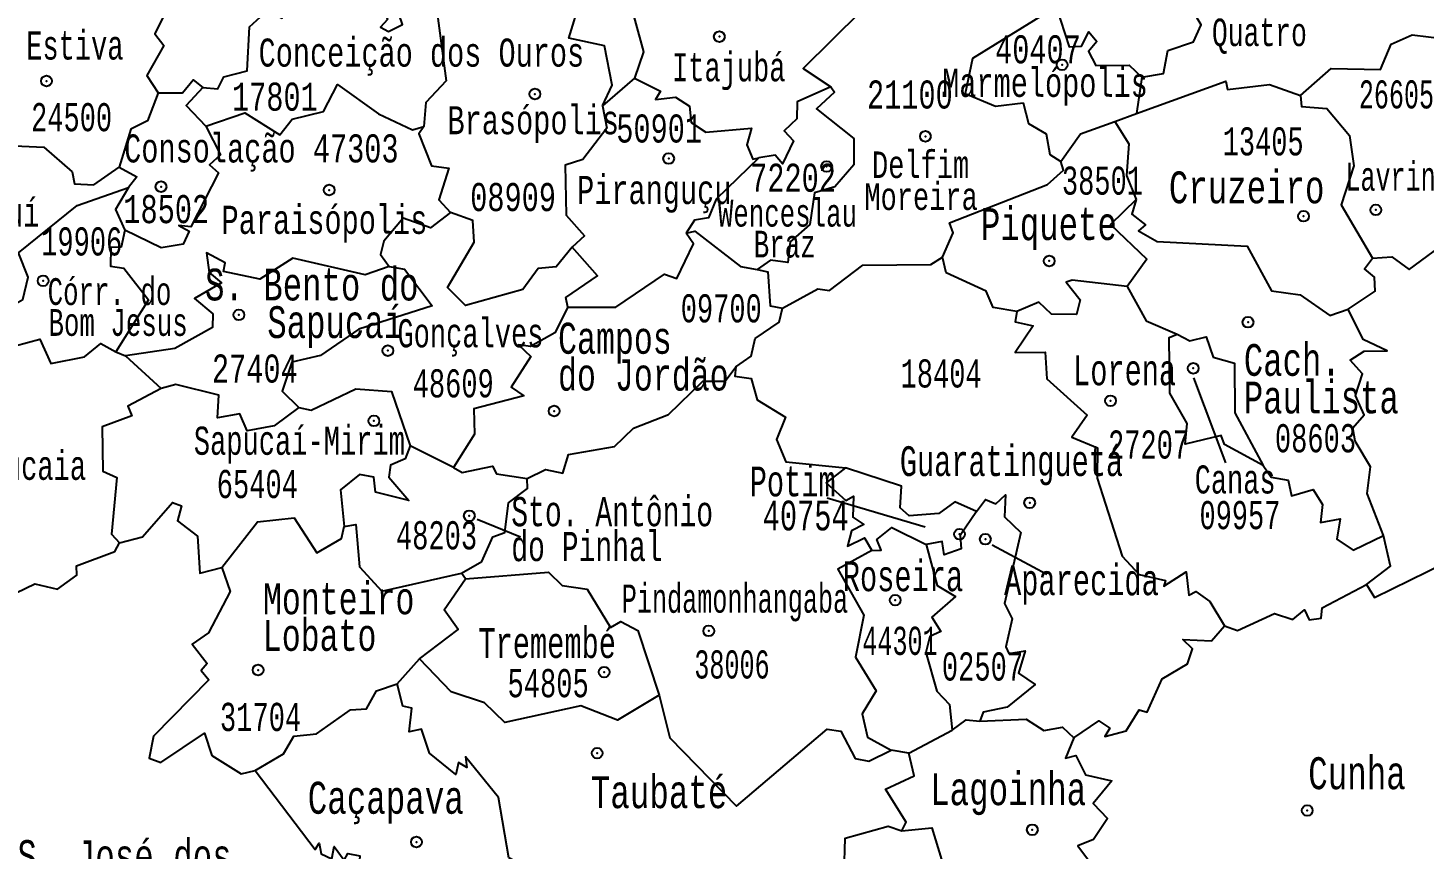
# Model space of a CAD drawing. Header units: millimetres. Extents: x 9851 to 10267, y 23387 to 23778.
# Drawn here: x 10130.42 to 10142.13, y 23493.73 to 23500.61 of the extents above; entities that cross this region are included whole.
import ezdxf
from ezdxf.enums import TextEntityAlignment as Align

# ---------------------------------------------------------------- set-up
doc = ezdxf.new("R2010")
doc.units = ezdxf.units.MM
doc.layers.add('3', color=7, linetype='Continuous')
doc.styles.add('MONOTXT', font='MONOTXT', dxfattribs={"height": 0.2})

# ---------------------------------------------------------------- blocks, each defined once
blk = doc.blocks.new('SEDE')
at = {"layer": '3', "color": 7, "linetype": 'Continuous'}
blk.add_circle((0, 0), 0.00451, dxfattribs=at)

msp = doc.modelspace()

# ---------------------------------------------------------------- linework, layer by layer
at = {"color": 7, "linetype": 'Continuous'}
for p, q in [((10135.511, 23500.189), (10135.245, 23499.959)), ((10139.767, 23500.197), (10139.722, 23499.894)), ((10139.541, 23499.827), (10139.722, 23499.894)), ((10131.163, 23497.896), (10131.242, 23497.862)), ((10131.242, 23497.862), (10131.542, 23497.587)), ((10140.472, 23496.964), (10140.205, 23497.677)), ((10133.994, 23496.924), (10133.631, 23497.107)), ((10137.95, 23496.424), (10137.127, 23496.667)), ((10134.555, 23496.341), (10134.193, 23496.488)), ((10138.972, 23496.027), (10138.513, 23496.275)), ((10134.096, 23495.992), (10134.062, 23496.038)), ((10133.522, 23495.111), (10133.71, 23495.322)), ((10137.814, 23494.53), (10138.178, 23494.722)), ((10137.814, 23494.53), (10137.665, 23494.555))]:
    msp.add_line(p, q, dxfattribs=at)
for points in [[(10135.245, 23499.959), (10135.324, 23500.131), (10135.26, 23500.461), (10134.962, 23500.525), (10135.058, 23500.844), (10134.843, 23501.027), (10134.707, 23501.025), (10134.646, 23501.204), (10134.452, 23501.015), (10134.35, 23501.079), (10134.336, 23501.253), (10134.196, 23501.335), (10134.233, 23501.489), (10134.083, 23501.38), (10134.035, 23501.414)], [(10139.767, 23500.197), (10139.95, 23500.229), (10139.985, 23500.422), (10140.202, 23500.495), (10140.265, 23500.638), (10140.125, 23500.874), (10140.175, 23501.046), (10140.263, 23501.193), (10140.597, 23501.397)], [(10131.893, 23500.112), (10132.017, 23500.1), (10132.069, 23500.2), (10132.265, 23500.251), (10132.282, 23500.619), (10132.437, 23500.76), (10132.555, 23500.692), (10132.732, 23500.953), (10132.774, 23500.97), (10132.8, 23500.809), (10132.929, 23500.82), (10133.085, 23500.721), (10133.205, 23500.815), (10133.398, 23500.771), (10133.44, 23500.683), (10133.382, 23500.617), (10133.449, 23500.581), (10133.567, 23500.64), (10133.538, 23500.721), (10133.766, 23500.987), (10133.963, 23501.045)], [(10133.963, 23501.045), (10133.846, 23500.819), (10133.934, 23500.167), (10133.763, 23499.987), (10133.745, 23499.785)], [(10135.633, 23501.066), (10135.564, 23500.929), (10135.451, 23500.913), (10135.589, 23500.412), (10135.511, 23500.189)], [(10138.132, 23501.013), (10137.707, 23500.777), (10137.411, 23500.749), (10136.927, 23500.272), (10137.159, 23500.117)], [(10139.049, 23500.787), (10138.347, 23500.356), (10138.286, 23500.06), (10138.539, 23499.955), (10138.772, 23499.982), (10138.817, 23499.809), (10138.965, 23499.722), (10138.997, 23499.549), (10139.089, 23499.49)], [(10139.049, 23500.787), (10139.158, 23500.453), (10139.261, 23500.457), (10139.323, 23500.579), (10139.389, 23500.497), (10139.32, 23500.413), (10139.383, 23500.295), (10139.66, 23500.299), (10139.767, 23500.197)], [(10131.561, 23500.709), (10131.489, 23500.563), (10131.566, 23500.464), (10131.422, 23500.211), (10131.517, 23500.068)], [(10141.098, 23500.045), (10141.355, 23500.271), (10141.768, 23500.262), (10141.859, 23500.476), (10142.035, 23500.554), (10142.31, 23500.519)], [(10135.511, 23500.189), (10135.73, 23500.081), (10135.689, 23500.012), (10135.855, 23500.031), (10135.974, 23499.955), (10135.987, 23499.819), (10136.11, 23499.736), (10136.495, 23499.772), (10136.455, 23499.632), (10136.504, 23499.51), (10136.555, 23499.521)], [(10131.517, 23500.068), (10131.427, 23499.832), (10131.288, 23499.763), (10131.19, 23499.444)], [(10131.517, 23500.068), (10131.721, 23500.066), (10131.812, 23500.177), (10131.893, 23500.112)], [(10131.893, 23500.112), (10131.752, 23499.962), (10131.918, 23499.787)], [(10131.918, 23499.787), (10132.245, 23499.898), (10132.538, 23499.715), (10132.642, 23499.846), (10132.903, 23499.911), (10133.022, 23500.138), (10133.364, 23499.892), (10133.651, 23499.757), (10133.745, 23499.785)], [(10137.159, 23500.117), (10137.19, 23500.072), (10137.039, 23499.933), (10137.351, 23499.683), (10137.351, 23499.464), (10137.193, 23499.28), (10137.021, 23499.228), (10136.984, 23498.963), (10136.818, 23498.818), (10136.797, 23498.645), (10136.653, 23498.664), (10136.541, 23498.585)], [(10137.159, 23500.117), (10136.876, 23499.992), (10136.874, 23499.85), (10136.768, 23499.747), (10136.847, 23499.664), (10136.755, 23499.471), (10136.693, 23499.544), (10136.555, 23499.521)], [(10139.722, 23499.894), (10140.472, 23500.165), (10140.485, 23500.095), (10140.838, 23500.136), (10141.098, 23500.045)], [(10135.245, 23499.959), (10135.279, 23499.772), (10135.078, 23499.509), (10134.932, 23499.461), (10134.94, 23499.042), (10135.093, 23498.868), (10134.989, 23498.774)], [(10141.098, 23500.045), (10141.107, 23499.952), (10141.32, 23499.935), (10141.509, 23499.709), (10141.545, 23499.455), (10141.439, 23499.127), (10141.701, 23498.68)], [(10129.594, 23499.839), (10129.831, 23499.853), (10129.843, 23499.737), (10130.121, 23499.632), (10130.558, 23499.612), (10130.797, 23499.404), (10130.815, 23499.304), (10130.977, 23499.296), (10131.19, 23499.444)], [(10139.089, 23499.49), (10139.253, 23499.724), (10139.541, 23499.827)], [(10139.541, 23499.827), (10139.658, 23499.64), (10139.638, 23499.373), (10139.72, 23499.172)], [(10131.918, 23499.787), (10132.041, 23499.548), (10131.949, 23499.462), (10132.022, 23499.395), (10131.791, 23498.942), (10131.691, 23498.954), (10131.776, 23498.907), (10131.728, 23498.797), (10131.543, 23498.767), (10131.237, 23498.914)], [(10133.745, 23499.785), (10133.703, 23499.724), (10133.81, 23499.455), (10133.955, 23499.436), (10133.871, 23499.17), (10133.969, 23499.064)], [(10136.555, 23499.521), (10136.197, 23499.174), (10136.134, 23499.019), (10136.016, 23499), (10135.945, 23498.889)], [(10138.095, 23498.688), (10138.185, 23498.894), (10138.154, 23498.977), (10138.976, 23499.298), (10139.111, 23499.418), (10139.089, 23499.49)], [(10131.19, 23499.444), (10131.337, 23499.362), (10131.267, 23499.274)], [(10130.213, 23497.917), (10130.109, 23498.107), (10130.164, 23498.211), (10130.381, 23498.334), (10130.426, 23498.522), (10130.345, 23498.726), (10130.839, 23499.121), (10131.267, 23499.274)], [(10131.267, 23499.274), (10131.159, 23499.089), (10131.237, 23498.914)], [(10139.72, 23499.172), (10139.504, 23498.964), (10139.809, 23498.671), (10139.645, 23498.443)], [(10139.72, 23499.172), (10139.685, 23499.05), (10139.799, 23498.961), (10139.74, 23498.911), (10139.895, 23498.82), (10140.65, 23498.782), (10140.854, 23498.407), (10141.096, 23498.372), (10141.345, 23498.2), (10141.497, 23498.252)], [(10133.969, 23499.064), (10133.802, 23498.934), (10133.572, 23499.017), (10133.41, 23498.823), (10133.382, 23498.712), (10133.455, 23498.61)], [(10134.989, 23498.774), (10134.856, 23498.607), (10134.705, 23498.593), (10134.575, 23498.418), (10134.094, 23498.285), (10133.945, 23498.434), (10134.168, 23498.816), (10134.157, 23498.996), (10133.969, 23499.064)], [(10131.237, 23498.914), (10131.207, 23498.774), (10131.121, 23498.769), (10131.118, 23498.614), (10131.228, 23498.596), (10131.436, 23498.331), (10131.163, 23497.896)], [(10135.945, 23498.889), (10136.018, 23498.908), (10136.401, 23498.612), (10136.541, 23498.585)], [(10134.952, 23498.27), (10134.936, 23498.351), (10135.203, 23498.533), (10134.989, 23498.774)], [(10134.952, 23498.27), (10135.357, 23498.271), (10135.765, 23498.547), (10135.868, 23498.509), (10136.008, 23498.802), (10135.945, 23498.889)], [(10141.701, 23498.68), (10141.863, 23498.691), (10142.011, 23498.585), (10142.263, 23498.774)], [(10133.455, 23498.61), (10133.252, 23498.541), (10132.648, 23498.681), (10132.37, 23498.505), (10132.064, 23498.568), (10132.078, 23498.642), (10131.923, 23498.724), (10131.944, 23498.559), (10132.047, 23498.475), (10131.822, 23498.343), (10131.975, 23498.215), (10131.972, 23498.099), (10131.657, 23497.922), (10131.242, 23497.862)], [(10136.755, 23498.26), (10137.05, 23498.424), (10137.147, 23498.41), (10137.427, 23498.621), (10137.998, 23498.628), (10138.095, 23498.688)], [(10138.719, 23498.233), (10138.52, 23498.268), (10138.463, 23498.405), (10138.126, 23498.557), (10138.095, 23498.688)], [(10141.497, 23498.252), (10141.725, 23498.405), (10141.719, 23498.522), (10141.634, 23498.59), (10141.701, 23498.68)], [(10133.455, 23498.61), (10133.582, 23498.587), (10133.816, 23498.28), (10133.201, 23498.086), (10132.878, 23497.864), (10132.638, 23497.809), (10132.556, 23497.566), (10132.698, 23497.428)], [(10136.541, 23498.585), (10136.631, 23498.567), (10136.651, 23498.28), (10136.755, 23498.26)], [(10139.645, 23498.443), (10139.182, 23498.495), (10139.133, 23498.478), (10139.25, 23498.332), (10139.22, 23498.209), (10139.011, 23498.21), (10138.904, 23498.313), (10138.719, 23498.233)], [(10139.645, 23498.443), (10139.805, 23498.154), (10140.063, 23498.043)], [(10134.952, 23498.27), (10134.845, 23498.055), (10134.641, 23497.94), (10134.538, 23497.954), (10134.642, 23497.855), (10134.478, 23497.6), (10134.584, 23497.527), (10134.166, 23497.418), (10134.171, 23497.205), (10133.994, 23496.924)], [(10136.361, 23497.769), (10136.49, 23497.858), (10136.525, 23498.008), (10136.726, 23498.143), (10136.755, 23498.26)], [(10138.719, 23498.233), (10138.704, 23498.148), (10138.857, 23498.114), (10138.706, 23497.889), (10138.957, 23497.891), (10138.971, 23497.67), (10139.308, 23497.365), (10139.18, 23497.18), (10139.395, 23497.089), (10139.392, 23496.835), (10139.603, 23496.182), (10139.745, 23496.027), (10139.966, 23495.978), (10139.953, 23495.931), (10140.139, 23496.05), (10140.163, 23495.855), (10140.219, 23495.885), (10140.338, 23495.801), (10140.462, 23495.597)], [(10141.795, 23496.356), (10141.657, 23496.706), (10141.686, 23496.931), (10141.557, 23497.145), (10141.536, 23497.257), (10141.633, 23497.366), (10141.559, 23497.528), (10141.617, 23497.71), (10141.514, 23497.826), (10141.633, 23497.902), (10141.826, 23497.904), (10141.623, 23497.998), (10141.497, 23498.252)], [(10130.213, 23497.917), (10130.526, 23498.001), (10130.617, 23497.797), (10130.899, 23497.852), (10131.037, 23497.965), (10131.163, 23497.896)], [(10140.785, 23496.941), (10140.46, 23497.117), (10140.433, 23497.194), (10140.132, 23497.121), (10140.149, 23497.294), (10140.003, 23497.549), (10139.998, 23498.015), (10140.063, 23498.043)], [(10140.063, 23498.043), (10140.171, 23497.987), (10140.308, 23498.022), (10140.365, 23497.85), (10140.544, 23497.799), (10140.547, 23497.384), (10140.785, 23496.941)], [(10134.613, 23496.833), (10134.766, 23496.908), (10134.911, 23496.877), (10134.96, 23497.033), (10135.345, 23497.101), (10135.503, 23497.256), (10135.798, 23497.371), (10136.086, 23497.648), (10136.274, 23497.648), (10136.361, 23497.769)], [(10136.361, 23497.769), (10136.354, 23497.691), (10136.492, 23497.672), (10136.541, 23497.492), (10136.778, 23497.346), (10136.704, 23497.161), (10136.781, 23496.974), (10137.283, 23496.922)], [(10132.698, 23497.428), (10132.491, 23497.276), (10132.264, 23497.233), (10132.201, 23497.374), (10132.014, 23497.342), (10132.025, 23497.533), (10131.664, 23497.621), (10131.542, 23497.587)], [(10131.542, 23497.587), (10131.263, 23497.439), (10131.295, 23497.359), (10131.048, 23497.266), (10131.053, 23496.894), (10131.17, 23496.841), (10131.126, 23496.367), (10131.193, 23496.294)], [(10132.698, 23497.428), (10132.8, 23497.407), (10133.174, 23497.584), (10133.473, 23497.563), (10133.631, 23497.107)], [(10133.631, 23497.107), (10133.588, 23496.997), (10133.466, 23496.945), (10133.453, 23496.844), (10133.62, 23496.649), (10133.339, 23496.718), (10133.327, 23496.844), (10133.207, 23496.868), (10133.047, 23496.738), (10133.077, 23496.431)], [(10133.994, 23496.924), (10134.066, 23496.883), (10134.321, 23496.936), (10134.356, 23496.873), (10134.613, 23496.833)], [(10137.283, 23496.922), (10137.119, 23496.796), (10137.285, 23496.649), (10137.35, 23496.686), (10137.343, 23496.51), (10137.435, 23496.447), (10137.332, 23496.393), (10137.299, 23496.266), (10137.44, 23496.335), (10137.502, 23496.229)], [(10138.382, 23496.556), (10138.198, 23496.637), (10138.064, 23496.539), (10137.816, 23496.519), (10137.74, 23496.586), (10137.752, 23496.77), (10137.283, 23496.922)], [(10140.785, 23496.941), (10140.851, 23496.844), (10140.995, 23496.82), (10141.022, 23496.688), (10141.205, 23496.741), (10141.283, 23496.615), (10141.266, 23496.465), (10141.43, 23496.496), (10141.404, 23496.325), (10141.54, 23496.231), (10141.795, 23496.356)], [(10141.653, 23495.944), (10141.718, 23495.836), (10142.459, 23496.199), (10142.588, 23496.152), (10142.69, 23496.215), (10142.662, 23496.322), (10142.784, 23496.474), (10143.044, 23496.624), (10142.952, 23496.655), (10142.986, 23496.833), (10143.228, 23496.911)], [(10134.062, 23496.038), (10134.233, 23496.138), (10134.325, 23496.345), (10134.424, 23496.379), (10134.455, 23496.63), (10134.614, 23496.75), (10134.613, 23496.833)], [(10138.382, 23496.556), (10138.456, 23496.658), (10138.543, 23496.621), (10138.625, 23496.697), (10138.615, 23496.512), (10138.753, 23496.381), (10138.617, 23495.786), (10138.679, 23495.657), (10138.628, 23495.422), (10138.652, 23495.365), (10138.789, 23495.387), (10138.733, 23495.201), (10138.872, 23495.106), (10138.637, 23494.916), (10138.437, 23494.874), (10138.41, 23494.797)], [(10131.193, 23496.294), (10131.387, 23496.345), (10131.638, 23496.631), (10131.714, 23496.604), (10131.68, 23496.479), (10131.846, 23496.35), (10131.867, 23496.039), (10132.05, 23496.086)], [(10138.382, 23496.556), (10138.243, 23496.354), (10138.252, 23496.244), (10138.109, 23496.193), (10138.092, 23496.305), (10137.958, 23496.281)], [(10132.05, 23496.086), (10132.351, 23496.47), (10132.658, 23496.503), (10132.848, 23496.211), (10133.054, 23496.329), (10133.077, 23496.431)], [(10133.077, 23496.431), (10133.175, 23496.447), (10133.205, 23496.092), (10133.393, 23495.888), (10134.062, 23496.038)], [(10137.502, 23496.229), (10137.58, 23496.231), (10137.546, 23496.322), (10137.67, 23496.421), (10137.958, 23496.281)], [(10141.653, 23495.944), (10141.854, 23496.097), (10141.795, 23496.356)], [(10130.244, 23495.834), (10130.483, 23495.951), (10130.672, 23495.905), (10130.835, 23496.022), (10130.833, 23496.101), (10131.154, 23496.221), (10131.193, 23496.294)], [(10137.502, 23496.229), (10137.218, 23496.073), (10137.435, 23495.686), (10137.367, 23495.335), (10137.538, 23495.052), (10137.421, 23494.859), (10137.466, 23494.665), (10137.665, 23494.555)], [(10137.958, 23496.281), (10138.05, 23495.935), (10138.205, 23495.844), (10138.005, 23495.669), (10138.081, 23495.549), (10137.99, 23495.507), (10137.956, 23495.374), (10138.049, 23495.05), (10138.153, 23494.939), (10138.178, 23494.722)], [(10132.05, 23496.086), (10132.12, 23495.885), (10131.94, 23495.538), (10131.803, 23495.445), (10131.929, 23495.281), (10131.879, 23495.223), (10131.943, 23495.146), (10131.478, 23494.672), (10131.443, 23494.489), (10131.539, 23494.451), (10131.907, 23494.697), (10131.968, 23494.511), (10132.213, 23494.357), (10132.33, 23494.384)], [(10133.71, 23495.322), (10134.032, 23495.566), (10133.917, 23495.732), (10134.096, 23495.992)], [(10134.096, 23495.992), (10134.792, 23496.048), (10134.907, 23495.935), (10135.115, 23495.905), (10135.311, 23495.585), (10135.399, 23495.633), (10135.539, 23495.558), (10135.72, 23495.017)], [(10140.462, 23495.597), (10140.571, 23495.559), (10140.88, 23495.701), (10141.035, 23495.65), (10141.131, 23495.731), (10141.17, 23495.647), (10141.272, 23495.661), (10141.279, 23495.749), (10141.653, 23495.944)], [(10139.197, 23494.658), (10139.406, 23494.801), (10139.499, 23494.741), (10139.458, 23494.67), (10139.637, 23494.716), (10139.746, 23494.892), (10139.812, 23494.874), (10139.939, 23495.154), (10140.15, 23495.278), (10140.192, 23495.404), (10140.11, 23495.484), (10140.352, 23495.472), (10140.462, 23495.597)], [(10135.72, 23495.017), (10135.369, 23494.807), (10135.063, 23494.928), (10134.425, 23494.786), (10134.254, 23494.953), (10133.974, 23495.045), (10133.71, 23495.322)], [(10132.33, 23494.384), (10132.567, 23494.523), (10132.654, 23494.673), (10132.844, 23494.692), (10133.129, 23494.892), (10133.265, 23494.903), (10133.349, 23495.053), (10133.522, 23495.111)], [(10134.666, 23493.157), (10134.81, 23493.352), (10134.812, 23493.463), (10134.458, 23493.651), (10134.371, 23494.158), (10134.094, 23494.498), (10134.105, 23494.411), (10134.037, 23494.451), (10134.014, 23494.352), (10133.792, 23494.529), (10133.727, 23494.732), (10133.623, 23494.708), (10133.645, 23494.907), (10133.57, 23494.924), (10133.522, 23495.111)], [(10135.72, 23495.017), (10135.809, 23494.659), (10136.369, 23494.086), (10137.127, 23494.73), (10137.244, 23494.715), (10137.364, 23494.486), (10137.478, 23494.462), (10137.665, 23494.555)], [(10138.178, 23494.722), (10138.293, 23494.809), (10138.41, 23494.797)], [(10138.41, 23494.797), (10138.797, 23494.815), (10138.945, 23494.719), (10139.103, 23494.748), (10139.197, 23494.658)], [(10139.197, 23494.658), (10139.128, 23494.489), (10139.214, 23494.511), (10139.295, 23494.348), (10139.516, 23494.299), (10139.358, 23494.108), (10139.48, 23493.983), (10139.362, 23493.805), (10139.231, 23493.754), (10139.4, 23493.524), (10139.456, 23493.256), (10139.452, 23493.133), (10139.298, 23492.927)], [(10137.754, 23493.878), (10137.791, 23493.952), (10137.617, 23494.228), (10137.859, 23494.34), (10137.814, 23494.53)], [(10132.33, 23494.384), (10132.833, 23493.723), (10132.868, 23493.775), (10132.884, 23493.685), (10132.975, 23493.644), (10132.994, 23493.748), (10133.076, 23493.634), (10133.108, 23493.69), (10133.208, 23493.67), (10133.165, 23493.118), (10133.247, 23492.863), (10133.546, 23492.414)], [(10136.787, 23492.991), (10136.884, 23493.217), (10137.043, 23493.275), (10137.065, 23493.369), (10137.271, 23493.526), (10137.279, 23493.816), (10137.641, 23493.917), (10137.754, 23493.878)], [(10137.754, 23493.878), (10138.005, 23493.905), (10138.118, 23493.538), (10138.466, 23493.56), (10138.452, 23493.235), (10138.623, 23493.272), (10138.704, 23493.128), (10138.786, 23493.122), (10138.891, 23492.824), (10139.298, 23492.927)]]:
    msp.add_lwpolyline(points, dxfattribs=at)
for p in [(10136.224, 23500.538), (10139.099, 23500.302), (10130.58, 23500.166), (10134.677, 23500.057), (10137.952, 23499.702), (10135.799, 23499.516), (10137.124, 23499.449), (10131.541, 23499.28), (10132.952, 23499.252), (10141.124, 23499.032), (10141.73, 23499.085), (10138.991, 23498.657), (10130.552, 23498.491), (10132.194, 23498.205), (10140.658, 23498.143), (10133.444, 23497.905), (10140.199, 23497.757), (10134.838, 23497.399), (10139.505, 23497.485), (10133.327, 23497.316), (10138.827, 23496.63), (10134.127, 23496.521), (10138.238, 23496.366), (10138.455, 23496.324), (10137.699, 23495.813), (10136.135, 23495.555), (10132.355, 23495.227), (10135.258, 23495.21), (10135.199, 23494.53), (10141.155, 23494.049), (10138.849, 23493.888), (10133.683, 23493.785)]:
    msp.add_point(p, dxfattribs=at)

# ---------------------------------------------------------------- block references
for p, xscale, yscale, zscale, rotation in [((10136.224, 23500.538), 9.99998143154801, 9.99998143154801, 10, 0.9018388581551005), ((10139.099, 23500.302), 10, 10, 10, 0.9914951079668474), ((10130.58, 23500.166), 10, 10, 10, 0.718257534930408), ((10134.677, 23500.057), 9.999980935414476, 9.999980935414476, 10, 0.8492721339217004), ((10137.952, 23499.702), 9.999981826091243, 9.999981826091243, 10, 0.9514710828578817), ((10135.799, 23499.516), 10.00001876043001, 10.00001876043001, 10, 0.8812890791336447), ((10137.124, 23499.449), 10, 10, 10, 0.9234515740402892), ((10131.541, 23499.28), 10, 10, 10, 0.742538197999832), ((10132.952, 23499.252), 10.00001416936788, 10.00001416936788, 10, 0.7878980468240241), ((10141.73, 23499.085), 10.00001279557249, 10.00001279557249, 10, 1.06754607644802), ((10141.124, 23499.032), 10, 10, 10, 1.048067734848514), ((10138.991, 23498.657), 10.00001288144148, 10.00001288144148, 10, 0.9778855052994317), ((10130.552, 23498.491), 10.00001061653811, 10.00001061653811, 10, 0.704381449766414), ((10132.194, 23498.205), 9.999984838562236, 9.999984838562236, 10, 0.7556140088694728), ((10140.658, 23498.143), 9.999979049759878, 9.999979049759878, 10, 1.027789045547654), ((10133.444, 23497.905), 9.999982392589818, 9.999982392589818, 10, 0.7940376547774566), ((10140.199, 23497.757), 10.00001915410441, 10.00001915410441, 10, 1.010706751775101), ((10139.505, 23497.485), 10, 10, 10, 0.9869601039050833), ((10134.838, 23497.399), 10, 10, 10, 0.8356626232669878), ((10133.327, 23497.316), 10, 10, 10, 0.7857638128237462), ((10138.827, 23496.63), 10, 10, 10, 0.9594741166928662), ((10134.127, 23496.521), 10.00001165151986, 10.00001165151986, 10, 0.8060427002352181), ((10138.238, 23496.366), 10, 10, 10, 0.9386617807996431), ((10138.455, 23496.324), 10.00001065838841, 10.00001065838841, 10, 0.9453309965582654), ((10137.699, 23495.813), 9.999977745565834, 9.999977745565834, 10, 0.9173158488792624), ((10136.135, 23495.555), 10.00002062938038, 10.00002062938038, 10, 0.864478301014091), ((10132.355, 23495.227), 10.00000000000001, 10.00000000000001, 10.00000000000001, 0.7380028947574124), ((10135.258, 23495.21), 9.9999864745228, 9.9999864745228, 10, 0.8332616329562211), ((10135.199, 23494.53), 10.00001550207174, 10.00001550207174, 10, 0.8263215745700417), ((10141.155, 23494.049), 10, 10, 10, 1.018180831062535), ((10138.849, 23493.888), 10, 10, 10, 0.9415962388780837), ((10133.683, 23493.785), 10.00001956783657, 10.00001956783657, 10, 0.7705537447235054)]:
    msp.add_blockref('SEDE', p, dxfattribs=dict(at, xscale=xscale, yscale=yscale, zscale=zscale, rotation=rotation))

# ---------------------------------------------------------------- texts
at = {"color": 7, "linetype": 'Continuous', "style": 'MONOTXT', "width": 0.666675}
msp.add_text('Quatro', height=0.2301, rotation=359.9913, dxfattribs=at).set_placement((10141.152, 23500.574), align=Align.MIDDLE_RIGHT)
at = {"color": 7, "linetype": 'Continuous', "style": 'MONOTXT'}
for s, height, rotation, width, p in [('Estiva', 0.2356, 0, 0.666663, (10130.411, 23500.346)), ('Campos ', 0.2602, 359.9967, 0.705878, (10134.871, 23497.879)), ('do Jord%%227o', 0.26025, 359.9967, 0.705878, (10134.871, 23497.571)), ('Sto. Ant%%244nio ', 0.24443, 359.9966, 0.666667, (10134.479, 23496.433)), ('do Pinhal', 0.2444, 359.9966, 0.666667, (10134.479, 23496.141)), ('Monteiro ', 0.2599, 359.9969, 0.705885, (10132.396, 23495.695)), ('Lobato', 0.2599, 359.9969, 0.705885, (10132.395, 23495.388)), ('Cunha', 0.2678, 0, 0.705879, (10141.163, 23494.228))]:
    msp.add_text(s, height=height, rotation=rotation, dxfattribs=dict(at, width=width)).set_placement(p)
for s, height, width, p in [('Concei%%231%%227o dos Ouros', 0.23526, 0.705887, (10133.725, 23500.522)), ('Bras%%243polis', 0.23535, 0.705875, (10134.663, 23499.955)), ('Pirangu%%231u', 0.23545, 0.705879, (10135.678, 23499.37)), ('Parais%%243polis', 0.23549, 0.705887, (10132.912, 23499.12))]:
    msp.add_text(s, height=height, dxfattribs=dict(at, width=width)).set_placement(p, align=Align.TOP_CENTER)
for s, height, rotation, width, p in [('40407', 0.2353, 360, 0.705886, (10138.896, 23500.432)), ('21100', 0.2353, 0, 0.705886, (10137.822, 23500.053)), ('50901', 0.2354, 0, 0.705878, (10135.719, 23499.768)), ('47303', 0.2354, 0, 0.705881, (10133.174, 23499.601)), ('38501', 0.2354, 0, 0.666663, (10139.437, 23499.331)), ('08909', 0.2355, 0, 0.705882, (10134.494, 23499.193)), ('18502', 0.2355, 0, 0.705874, (10131.585, 23499.092)), ('19906', 0.2358, 0, 0.666663, (10130.876, 23498.821)), ('09700', 0.2356, 0, 0.666667, (10136.24, 23498.26)), ('Lorena', 0.2496, 0, 0.666667, (10139.623, 23497.738)), ('48609', 0.2357, 360, 0.666667, (10133.992, 23497.631)), ('18404', 0.2357, 0, 0.666663, (10138.084, 23497.714)), ('Potim', 0.2498, 0, 0.66667, (10136.839, 23496.819)), ('40754', 0.2498, 360, 0.66667, (10136.948, 23496.523)), ('48203', 0.236, 360, 0.666667, (10133.852, 23496.357)), ('Roseira', 0.2499, 0, 0.66667, (10137.764, 23496.024)), ('Trememb%%233', 0.25, 360, 0.66667, (10134.78, 23495.464)), ('54805', 0.2362, 0, 0.666675, (10134.788, 23495.117)), ('31704', 0.2362, 360, 0.666667, (10132.376, 23494.834))]:
    msp.add_text(s, height=height, rotation=rotation, dxfattribs=dict(at, width=width)).set_placement(p, align=Align.MIDDLE)
for s, height, rotation, width, p in [('Itajub%%225 ', 0.23554, 0, 0.666682, (10136.371, 23500.399)), ('Wenceslau ', 0.2248, 0.0031, 0.666675, (10136.86, 23499.17)), ('Braz', 0.2248, 0.0031, 0.666675, (10136.772, 23498.911)), ('C%%243rr. do ', 0.22487, 0.0025, 0.666667, (10131.174, 23498.513)), ('Bom Jesus', 0.2249, 0.0025, 0.666667, (10131.181, 23498.254))]:
    msp.add_text(s, height=height, rotation=rotation, dxfattribs=dict(at, width=width)).set_placement(p, align=Align.TOP_CENTER)
for s, height, width, p in [('Marmel%%243polis', 0.23534, 0.705882, (10139.818, 23500.033)), ('Cruzeiro', 0.2669, 0.705882, (10141.299, 23499.141)), ('Cambu%%237', 0.2358, 0.666663, (10130.52, 23498.945)), ('Piquete', 0.2669, 0.705876, (10139.559, 23498.833)), ('Ca%%231apava', 0.26789, 0.705887, (10134.081, 23494.022))]:
    msp.add_text(s, height=height, dxfattribs=dict(at, width=width)).set_placement(p, align=Align.RIGHT)
for s, height, width, p in [('17801', 0.2353, 0.705885, (10132.496, 23500.035)), ('24500', 0.2356, 0.666663, (10130.791, 23499.863)), ('13405', 0.2354, 0.666663, (10140.785, 23499.66)), ('72202', 0.2354, 0.705879, (10136.842, 23499.355)), ('27404', 0.2357, 0.705887, (10132.328, 23497.755)), ('08603', 0.2358, 0.666671, (10141.224, 23497.171)), ('27207', 0.2358, 0.666663, (10139.824, 23497.118)), ('Guaratinguet%%225', 0.24973, 0.666667, (10138.674, 23496.952)), ('65404', 0.2362, 0.666667, (10132.349, 23496.787)), ('Aparecida', 0.2499, 0.666674, (10139.261, 23495.953)), ('02507', 0.2362, 0.666663, (10138.431, 23495.257))]:
    msp.add_text(s, height=height, dxfattribs=dict(at, width=width)).set_placement(p, align=Align.MIDDLE)
for s, height, rotation, width, p in [('26605', 0.2353, 360, 0.619194, (10141.903, 23499.936)), ('Consola%%231%%227o', 0.23543, 360, 0.705873, (10131.951, 23499.483)), ('Delfim ', 0.2224, 0.0125, 0.705885, (10137.98, 23499.353)), ('Moreira', 0.2224, 0.0125, 0.705885, (10137.916, 23499.085)), ('44301', 0.2361, 0, 0.619192, (10137.739, 23495.354)), ('38006', 0.2358, 360, 0.619196, (10136.33, 23495.156))]:
    msp.add_text(s, height=height, rotation=rotation, dxfattribs=dict(at, width=width)).set_placement(p, align=Align.CENTER)
for s, height, width, p in [('Lavrinhas', 0.2355, 0.619194, (10142.043, 23499.246)), ('Pindamonhangaba', 0.23617, 0.619195, (10136.355, 23495.708))]:
    msp.add_text(s, height=height, dxfattribs=dict(at, width=width)).set_placement(p, align=Align.CENTER)
for s, height, rotation, width, p in [('S. Bento do ', 0.26647, 359.9984, 0.705876, (10133.864, 23498.326)), ('Sapuca%%237', 0.26647, 359.9984, 0.705876, (10133.572, 23498.011)), ('Lagoinha', 0.2679, 360, 0.70589, (10139.301, 23494.094)), ('S. Jos%%233 dos ', 0.2674, 359.9984, 0.705882, (10132.297, 23493.533))]:
    msp.add_text(s, height=height, rotation=rotation, dxfattribs=dict(at, width=width)).set_placement(p, align=Align.RIGHT)
at = {"color": 7, "linetype": 'Continuous', "style": 'MONOTXT', "width": 0.666682}
msp.add_text('Gon%%231alves', height=0.23592, dxfattribs=at).set_placement((10133.524, 23497.933))
at = {"color": 7, "linetype": 'Continuous', "style": 'MONOTXT'}
for s, height, rotation, width, p in [('Cach. ', 0.266, 359.9967, 0.705888, (10140.623, 23497.96)), ('Paulista', 0.266, 359.9967, 0.705888, (10140.623, 23497.645)), ('Canas', 0.2356, 0, 0.665283, (10140.211, 23496.943)), ('09957', 0.2356, 0, 0.665284, (10140.251, 23496.644))]:
    msp.add_text(s, height=height, rotation=rotation, dxfattribs=dict(at, width=width)).set_placement(p, align=Align.TOP_LEFT)
at = {"color": 7, "linetype": 'Continuous', "style": 'MONOTXT', "width": 0.666667}
msp.add_text('Sapuca%%237-Mirim', height=0.23609, dxfattribs=at).set_placement((10133.587, 23497.268), align=Align.TOP_RIGHT)
at = {"color": 7, "linetype": 'Continuous', "style": 'MONOTXT'}
for s, height, width, p in [('Camanducaia', 0.23612, 0.666659, (10129.414, 23497.058)), ('Taubat%%233', 0.26781, 0.705877, (10135.146, 23494.337))]:
    msp.add_text(s, height=height, dxfattribs=dict(at, width=width)).set_placement(p, align=Align.TOP_LEFT)

doc.saveas('drawing.dxf')
